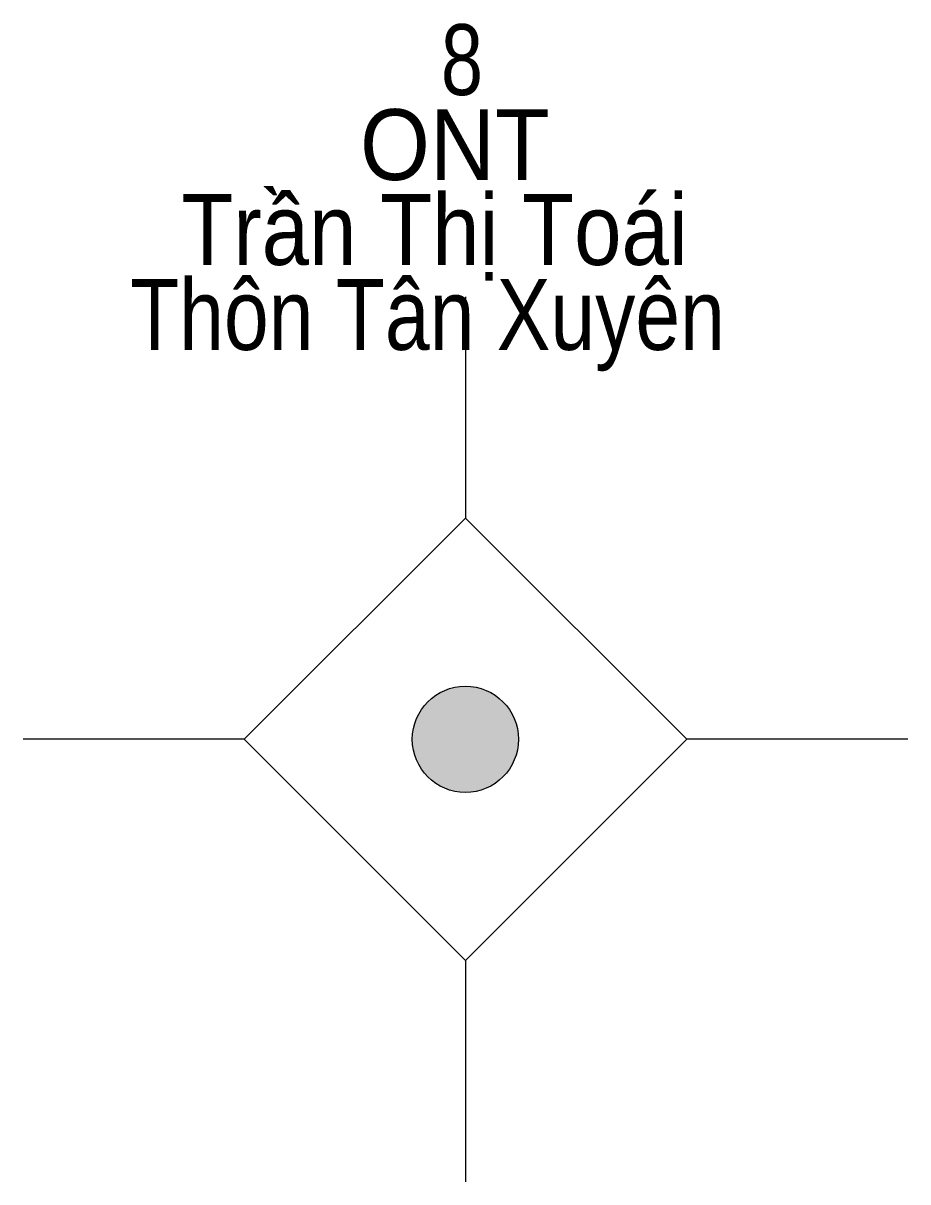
# Model space of a CAD drawing. Header units: metres. Extents: x 548452 to 551009, y 1840956 to 1844548.
# Drawn here: x 550984.09 to 550989.09, y 1841972.66 to 1841979.21 of the extents above; entities that cross this region are included whole.
import ezdxf
from ezdxf.enums import TextEntityAlignment as Align

# ---------------------------------------------------------------- set-up
doc = ezdxf.new("R2010")
doc.units = ezdxf.units.M
doc.header["$LTSCALE"] = 0.16
doc.layers.add('11', color=7, linetype='Continuous', lineweight=13)
doc.layers.add('15', color=7, linetype='Continuous')

msp = doc.modelspace()

# ---------------------------------------------------------------- hatches: boundary and pattern name
at = {"layer": '11'}
msp.add_hatch(color=256, dxfattribs=at).paths.add_polyline_path([(550986.8895, 1841975.16, 1), (550986.2895, 1841975.16, 1)])

# ---------------------------------------------------------------- linework, layer by layer
for p, q in [((550986.59, 1841977.66), (550986.59, 1841976.41)), ((550985.34, 1841975.16), (550984.09, 1841975.16)), ((550989.09, 1841975.16), (550987.84, 1841975.16)), ((550986.59, 1841973.91), (550986.59, 1841972.66))]:
    msp.add_line(p, q, dxfattribs=at)
msp.add_lwpolyline([(550986.59, 1841976.41), (550985.34, 1841975.16), (550986.59, 1841973.91), (550987.84, 1841975.16)], close=True, dxfattribs=at)
msp.add_circle((550986.5895, 1841975.16), 0.3, dxfattribs=at)

# ---------------------------------------------------------------- texts
at = {"layer": '15'}
for s, width, p in [('8', 0.8, (550986.57, 1841978.8)), ('ONT', 0.95, (550986.53, 1841978.32)), ('Trần Thị Toái', 0.9, (550986.415, 1841977.84)), ('Thôn Tân Xuyên', 0.85, (550986.375, 1841977.36))]:
    msp.add_text(s, height=0.4, dxfattribs=dict(at, width=width)).set_placement(p, align=Align.CENTER)

doc.saveas('drawing.dxf')
